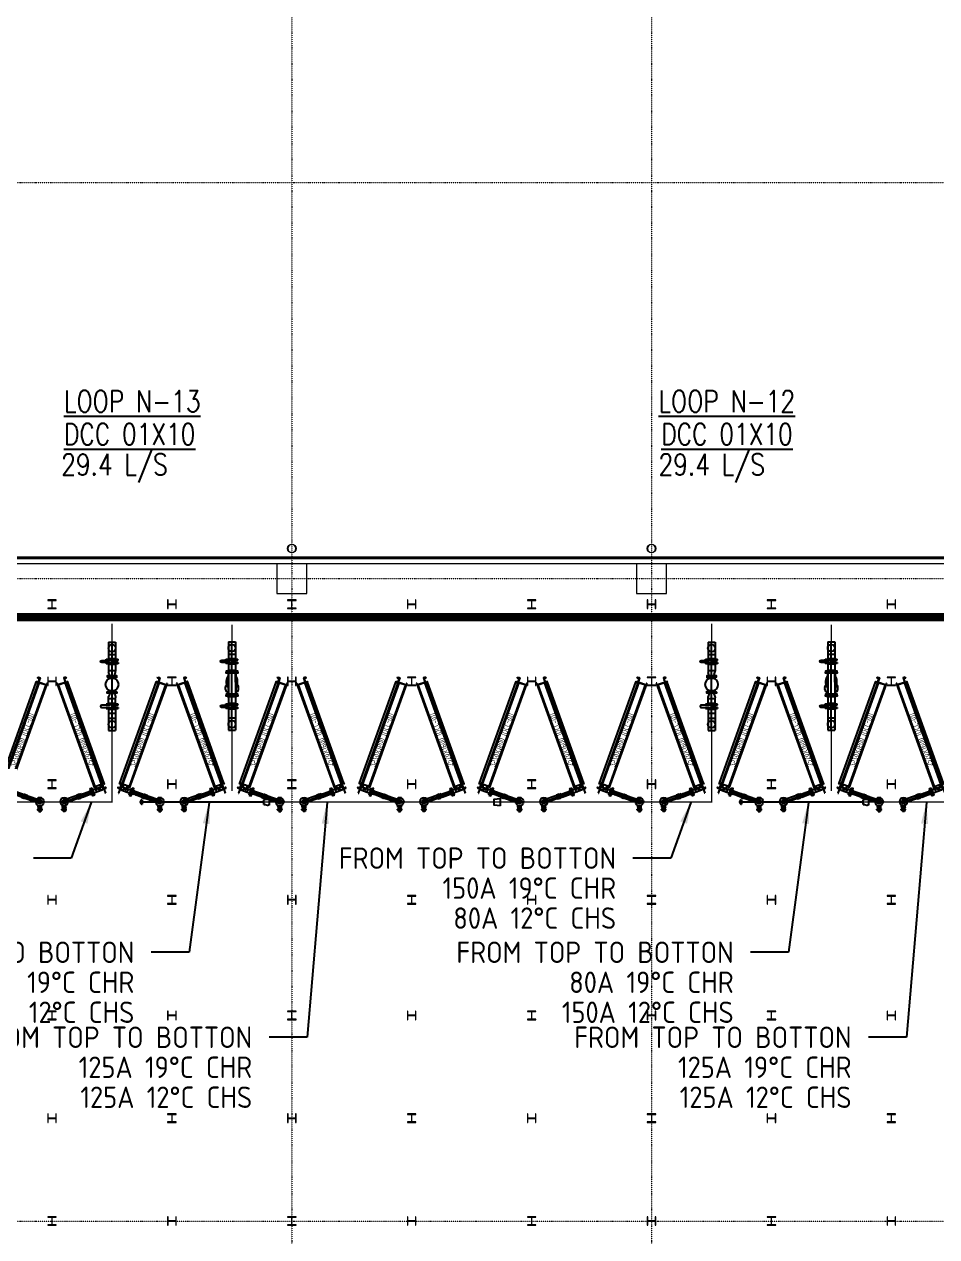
# Model space of a CAD drawing. Extents: x -32000 to 363140, y -29000 to 144266.
# Drawn here: x 45352 to 66661, y 74632 to 102941 of the extents above; entities that cross this region are included whole.
import ezdxf
from ezdxf.enums import TextEntityAlignment as Align

# ---------------------------------------------------------------- set-up
doc = ezdxf.new("R2010")
doc.units = 0
doc.header["$LTSCALE"] = 10
for name, pattern in [('H12PL25$0$JJP_三點線', [0.9, 0.3, -0.15, 0, -0.15, 0, -0.15, 0, -0.15]), ('XFM1Q20-200k$0$CENTER', [2, 1.25, -0.25, 0.25, -0.25]), ('XFM1Q20-200k$0$CENTER2', [1.125, 0.75, -0.125, 0.125, -0.125])]:
    doc.linetypes.add(name, pattern=pattern)
for name, color, linetype in [('H12PL25$0$A-OBJE-MEP', 252, 'Continuous'), ('H12PL25$0$A-WALL-EX', 252, 'Continuous'), ('H12PL25$0$S-COL', 252, 'Continuous'), ('H12PL25$0$S-GRID', 252, 'Continuous'), ('XFM1P20-200k$0$$0$M-PIPE-TEXT', 3, 'Continuous'), ('XFM1P20-200k$0$$0$M-PIPE-TEXT-ARROR', 91, 'Continuous'), ('XFM1P20-200k$0$M-PIPE-CHWR20', 110, 'Continuous'), ('XFM1P20-200k$0$M-PIPE-CHWS12', 130, 'Continuous'), ('XFM1Q20-200k$0$12P7-M-SUP-DCC-L1', 7, 'Continuous'), ('XFM1Q20-200k$0$12P7-M-SUP-DCC-L2', 3, 'Continuous'), ('XFM1Q20-200k$0$C-CDCC', 22, 'Continuous'), ('XFM1Q20-200k$0$M-CWTR-TEXT', 4, 'Continuous'), ('XFM1Q20-200k$0$M-PIPE-CHWR20', 110, 'Continuous'), ('XFM1Q20-200k$0$M-PIPE-CHWS12', 130, 'Continuous'), ('XFM1Q20-200k$0$M-PIPE-CHWS12_CL', 132, 'XFM1Q20-200k$0$CENTER2'), ('XFM1Q20-200k$0$MAU&DCC Valve Station$0$M-CWTR-VAVE', 4, 'Continuous'), ('XFM1Q20-200k$0$U-PCW-V', 2, 'Continuous')]:
    doc.layers.add(name, color=color, linetype=linetype)
doc.styles.add('XFM1P20-200k$0$$0$aa-txt', font='isocp.shx', dxfattribs={"bigfont": 'chineset.shx'})
doc.styles.add('XFM1Q20-200k$0$12P7-XCM2P10$0$AA-TXT', font='simplex.shx', dxfattribs={"bigfont": 'china.shx'})
doc.styles.add('XFM1Q20-200k$0$aa-txt', font='isocp.shx', dxfattribs={"bigfont": 'chineset.shx'})
doc.dimstyles.new('XFM1P20-200k$0$$0$adim-200', dxfattribs={"dimscale": 200, "dimtxt": 0.3, "dimasz": 2.5, "dimexe": 0.1, "dimexo": 0.5, "dimgap": 0.15, "dimtad": 0, "dimdec": 4, "dimzin": 3, "dimdsep": 46, "dimtxsty": 'XFM1P20-200k$0$$0$aa-txt', "dimcen": 2.5, "dimclrd": 256, "dimclre": 256, "dimclrt": 256, "dimadec": 0, "dimazin": 0, "dimtfac": 1, "dimtdec": 4, "dimtmove": 0, "dimatfit": 3, "dimfxl": 1, "dimtolj": 1, "dimtzin": 0, "dimarcsym": 0})

# ---------------------------------------------------------------- blocks, each defined once
blk = doc.blocks.new('H12PL25')
at = {"layer": 'H12PL25$0$A-OBJE-MEP', "lineweight": 0, "flags": 128}
for points in [[(51695, 90700, 1), (51505, 90700, 1)], [(60095, 90700, 1), (59905, 90700, 1)]]:
    blk.add_lwpolyline(points, format="xyb", close=True, dxfattribs=at)
at = {"layer": 'H12PL25$0$A-OBJE-MEP', "lineweight": 0}
for centre in [(51600, 90700), (60000, 90700)]:
    blk.add_circle(centre, 100, dxfattribs=at)
at = {"layer": 'H12PL25$0$A-WALL-EX', "lineweight": 0}
blk.add_line((18000, 90465), (68150, 90465), dxfattribs=at)
at = {"layer": 'H12PL25$0$A-WALL-EX', "lineweight": 0, "flags": 128}
for points in [[(17965, 90350), (68150, 90350)], [(18000, 90500), (68150, 90500)], [(18000, 90500), (68150, 90500)], [(18000, 90500), (68150, 90500)], [(68150, 90500), (18000, 90500)]]:
    blk.add_lwpolyline(points, dxfattribs=at)
at = {"layer": 'H12PL25$0$S-COL', "lineweight": 0, "flags": 128}
for points in [[(51250, 90350), (51250, 89650), (51950, 89650), (51950, 90350)], [(59650, 90350), (59650, 89650), (60350, 89650), (60350, 90350)]]:
    blk.add_lwpolyline(points, dxfattribs=at)
for points in [[(46100, 89299.5), (46100, 89311.5), (46017, 89311.5, -0.41421356), (46004, 89324.5), (46004, 89474.5, -0.41421356), (46017, 89487.5), (46100, 89487.5), (46100, 89499.5), (45900, 89499.5), (45900, 89487.5), (45983, 89487.5, -0.41421356), (45996, 89474.5), (45996, 89324.5, -0.41421356), (45983, 89311.5), (45900, 89311.5), (45900, 89299.5)], [(48900, 89500), (48888, 89500), (48888, 89417, -0.41421356), (48875, 89404), (48725, 89404, -0.41421356), (48712, 89417), (48712, 89500), (48700, 89500), (48700, 89300), (48712, 89300), (48712, 89383, -0.41421356), (48725, 89396), (48875, 89396, -0.41421356), (48888, 89383), (48888, 89300), (48900, 89300)], [(51700, 89299.5), (51700, 89311.5), (51617, 89311.5, -0.41421356), (51604, 89324.5), (51604, 89474.5, -0.41421356), (51617, 89487.5), (51700, 89487.5), (51700, 89499.5), (51500, 89499.5), (51500, 89487.5), (51583, 89487.5, -0.41421356), (51596, 89474.5), (51596, 89324.5, -0.41421356), (51583, 89311.5), (51500, 89311.5), (51500, 89299.5)], [(54500, 89499.5), (54488, 89499.5), (54488, 89416.5, -0.41421356), (54475, 89403.5), (54325, 89403.5, -0.41421356), (54312, 89416.5), (54312, 89499.5), (54300, 89499.5), (54300, 89299.5), (54312, 89299.5), (54312, 89382.5, -0.41421356), (54325, 89395.5), (54475, 89395.5, -0.41421356), (54488, 89382.5), (54488, 89299.5), (54500, 89299.5)], [(57300, 89299.5), (57300, 89311.5), (57217, 89311.5, -0.41421356), (57204, 89324.5), (57204, 89474.5, -0.41421356), (57217, 89487.5), (57300, 89487.5), (57300, 89499.5), (57100, 89499.5), (57100, 89487.5), (57183, 89487.5, -0.41421356), (57196, 89474.5), (57196, 89324.5, -0.41421356), (57183, 89311.5), (57100, 89311.5), (57100, 89299.5)], [(60100, 89499.5), (60088, 89499.5), (60088, 89416.5, -0.41421356), (60075, 89403.5), (59925, 89403.5, -0.41421356), (59912, 89416.5), (59912, 89499.5), (59900, 89499.5), (59900, 89299.5), (59912, 89299.5), (59912, 89382.5, -0.41421356), (59925, 89395.5), (60075, 89395.5, -0.41421356), (60088, 89382.5), (60088, 89299.5), (60100, 89299.5)], [(62900, 89299.5), (62900, 89311.5), (62817, 89311.5, -0.41421356), (62804, 89324.5), (62804, 89474.5, -0.41421356), (62817, 89487.5), (62900, 89487.5), (62900, 89499.5), (62700, 89499.5), (62700, 89487.5), (62783, 89487.5, -0.41421356), (62796, 89474.5), (62796, 89324.5, -0.41421356), (62783, 89311.5), (62700, 89311.5), (62700, 89299.5)], [(65700, 89499.5), (65688, 89499.5), (65688, 89416.5, -0.41421356), (65675, 89403.5), (65525, 89403.5, -0.41421356), (65512, 89416.5), (65512, 89499.5), (65500, 89499.5), (65500, 89299.5), (65512, 89299.5), (65512, 89382.5, -0.41421356), (65525, 89395.5), (65675, 89395.5, -0.41421356), (65688, 89382.5), (65688, 89299.5), (65700, 89299.5)], [(46100, 87700), (46088, 87700), (46088, 87617, -0.41421356), (46075, 87604), (45925, 87604, -0.41421356), (45912, 87617), (45912, 87700), (45900, 87700), (45900, 87500), (45912, 87500), (45912, 87583, -0.41421356), (45925, 87596), (46075, 87596, -0.41421356), (46088, 87583), (46088, 87500), (46100, 87500)], [(48900, 87500), (48900, 87512), (48817, 87512, -0.41421356), (48804, 87525), (48804, 87675, -0.41421356), (48817, 87688), (48900, 87688), (48900, 87700), (48700, 87700), (48700, 87688), (48783, 87688, -0.41421356), (48796, 87675), (48796, 87525, -0.41421356), (48783, 87512), (48700, 87512), (48700, 87500)], [(51700, 87700), (51688, 87700), (51688, 87617, -0.41421356), (51675, 87604), (51525, 87604, -0.41421356), (51512, 87617), (51512, 87700), (51500, 87700), (51500, 87500), (51512, 87500), (51512, 87583, -0.41421356), (51525, 87596), (51675, 87596, -0.41421356), (51688, 87583), (51688, 87500), (51700, 87500)], [(54500, 87500), (54500, 87512), (54417, 87512, -0.41421356), (54404, 87525), (54404, 87675, -0.41421356), (54417, 87688), (54500, 87688), (54500, 87700), (54300, 87700), (54300, 87688), (54383, 87688, -0.41421356), (54396, 87675), (54396, 87525, -0.41421356), (54383, 87512), (54300, 87512), (54300, 87500)], [(57300, 87700), (57288, 87700), (57288, 87617, -0.41421356), (57275, 87604), (57125, 87604, -0.41421356), (57112, 87617), (57112, 87700), (57100, 87700), (57100, 87500), (57112, 87500), (57112, 87583, -0.41421356), (57125, 87596), (57275, 87596, -0.41421356), (57288, 87583), (57288, 87500), (57300, 87500)], [(60100, 87500), (60100, 87512), (60017, 87512, -0.41421356), (60004, 87525), (60004, 87675, -0.41421356), (60017, 87688), (60100, 87688), (60100, 87700), (59900, 87700), (59900, 87688), (59983, 87688, -0.41421356), (59996, 87675), (59996, 87525, -0.41421356), (59983, 87512), (59900, 87512), (59900, 87500)], [(62900, 87700), (62888, 87700), (62888, 87617, -0.41421356), (62875, 87604), (62725, 87604, -0.41421356), (62712, 87617), (62712, 87700), (62700, 87700), (62700, 87500), (62712, 87500), (62712, 87583, -0.41421356), (62725, 87596), (62875, 87596, -0.41421356), (62888, 87583), (62888, 87500), (62900, 87500)], [(65700, 87500), (65700, 87512), (65617, 87512, -0.41421356), (65604, 87525), (65604, 87675, -0.41421356), (65617, 87688), (65700, 87688), (65700, 87700), (65500, 87700), (65500, 87688), (65583, 87688, -0.41421356), (65596, 87675), (65596, 87525, -0.41421356), (65583, 87512), (65500, 87512), (65500, 87500)], [(46100, 85100), (46100, 85112), (46017, 85112, -0.41421356), (46004, 85125), (46004, 85275, -0.41421356), (46017, 85288), (46100, 85288), (46100, 85300), (45900, 85300), (45900, 85288), (45983, 85288, -0.41421356), (45996, 85275), (45996, 85125, -0.41421356), (45983, 85112), (45900, 85112), (45900, 85100)], [(48900, 85300), (48888, 85300), (48888, 85217, -0.41421356), (48875, 85204), (48725, 85204, -0.41421356), (48712, 85217), (48712, 85300), (48700, 85300), (48700, 85100), (48712, 85100), (48712, 85183, -0.41421356), (48725, 85196), (48875, 85196, -0.41421356), (48888, 85183), (48888, 85100), (48900, 85100)], [(51700, 85100), (51700, 85112), (51617, 85112, -0.41421356), (51604, 85125), (51604, 85275, -0.41421356), (51617, 85288), (51700, 85288), (51700, 85300), (51500, 85300), (51500, 85288), (51583, 85288, -0.41421356), (51596, 85275), (51596, 85125, -0.41421356), (51583, 85112), (51500, 85112), (51500, 85100)], [(54500, 85300), (54488, 85300), (54488, 85217, -0.41421356), (54475, 85204), (54325, 85204, -0.41421356), (54312, 85217), (54312, 85300), (54300, 85300), (54300, 85100), (54312, 85100), (54312, 85183, -0.41421356), (54325, 85196), (54475, 85196, -0.41421356), (54488, 85183), (54488, 85100), (54500, 85100)], [(57300, 85100), (57300, 85112), (57217, 85112, -0.41421356), (57204, 85125), (57204, 85275, -0.41421356), (57217, 85288), (57300, 85288), (57300, 85300), (57100, 85300), (57100, 85288), (57183, 85288, -0.41421356), (57196, 85275), (57196, 85125, -0.41421356), (57183, 85112), (57100, 85112), (57100, 85100)], [(60100, 85300), (60088, 85300), (60088, 85217, -0.41421356), (60075, 85204), (59925, 85204, -0.41421356), (59912, 85217), (59912, 85300), (59900, 85300), (59900, 85100), (59912, 85100), (59912, 85183, -0.41421356), (59925, 85196), (60075, 85196, -0.41421356), (60088, 85183), (60088, 85100), (60100, 85100)], [(62900, 85100), (62900, 85112), (62817, 85112, -0.41421356), (62804, 85125), (62804, 85275, -0.41421356), (62817, 85288), (62900, 85288), (62900, 85300), (62700, 85300), (62700, 85288), (62783, 85288, -0.41421356), (62796, 85275), (62796, 85125, -0.41421356), (62783, 85112), (62700, 85112), (62700, 85100)], [(65700, 85300), (65688, 85300), (65688, 85217, -0.41421356), (65675, 85204), (65525, 85204, -0.41421356), (65512, 85217), (65512, 85300), (65500, 85300), (65500, 85100), (65512, 85100), (65512, 85183, -0.41421356), (65525, 85196), (65675, 85196, -0.41421356), (65688, 85183), (65688, 85100), (65700, 85100)], [(46100, 82600), (46088, 82600), (46088, 82517, -0.41421356), (46075, 82504), (45925, 82504, -0.41421356), (45912, 82517), (45912, 82600), (45900, 82600), (45900, 82400), (45912, 82400), (45912, 82483, -0.41421356), (45925, 82496), (46075, 82496, -0.41421356), (46088, 82483), (46088, 82400), (46100, 82400)], [(48900, 82400), (48900, 82412), (48817, 82412, -0.41421356), (48804, 82425), (48804, 82575, -0.41421356), (48817, 82588), (48900, 82588), (48900, 82600), (48700, 82600), (48700, 82588), (48783, 82588, -0.41421356), (48796, 82575), (48796, 82425, -0.41421356), (48783, 82412), (48700, 82412), (48700, 82400)], [(51700, 82600), (51688, 82600), (51688, 82517, -0.41421356), (51675, 82504), (51525, 82504, -0.41421356), (51512, 82517), (51512, 82600), (51500, 82600), (51500, 82400), (51512, 82400), (51512, 82483, -0.41421356), (51525, 82496), (51675, 82496, -0.41421356), (51688, 82483), (51688, 82400), (51700, 82400)], [(54500, 82400), (54500, 82412), (54417, 82412, -0.41421356), (54404, 82425), (54404, 82575, -0.41421356), (54417, 82588), (54500, 82588), (54500, 82600), (54300, 82600), (54300, 82588), (54383, 82588, -0.41421356), (54396, 82575), (54396, 82425, -0.41421356), (54383, 82412), (54300, 82412), (54300, 82400)], [(57300, 82600), (57288, 82600), (57288, 82517, -0.41421356), (57275, 82504), (57125, 82504, -0.41421356), (57112, 82517), (57112, 82600), (57100, 82600), (57100, 82400), (57112, 82400), (57112, 82483, -0.41421356), (57125, 82496), (57275, 82496, -0.41421356), (57288, 82483), (57288, 82400), (57300, 82400)], [(60100, 82400), (60100, 82412), (60017, 82412, -0.41421356), (60004, 82425), (60004, 82575, -0.41421356), (60017, 82588), (60100, 82588), (60100, 82600), (59900, 82600), (59900, 82588), (59983, 82588, -0.41421356), (59996, 82575), (59996, 82425, -0.41421356), (59983, 82412), (59900, 82412), (59900, 82400)], [(62900, 82600), (62888, 82600), (62888, 82517, -0.41421356), (62875, 82504), (62725, 82504, -0.41421356), (62712, 82517), (62712, 82600), (62700, 82600), (62700, 82400), (62712, 82400), (62712, 82483, -0.41421356), (62725, 82496), (62875, 82496, -0.41421356), (62888, 82483), (62888, 82400), (62900, 82400)], [(65700, 82400), (65700, 82412), (65617, 82412, -0.41421356), (65604, 82425), (65604, 82575, -0.41421356), (65617, 82588), (65700, 82588), (65700, 82600), (65500, 82600), (65500, 82588), (65583, 82588, -0.41421356), (65596, 82575), (65596, 82425, -0.41421356), (65583, 82412), (65500, 82412), (65500, 82400)], [(46100, 79700), (46100, 79712), (46017, 79712, -0.41421356), (46004, 79725), (46004, 79875, -0.41421356), (46017, 79888), (46100, 79888), (46100, 79900), (45900, 79900), (45900, 79888), (45983, 79888, -0.41421356), (45996, 79875), (45996, 79725, -0.41421356), (45983, 79712), (45900, 79712), (45900, 79700)], [(48900, 79900), (48888, 79900), (48888, 79817, -0.41421356), (48875, 79804), (48725, 79804, -0.41421356), (48712, 79817), (48712, 79900), (48700, 79900), (48700, 79700), (48712, 79700), (48712, 79783, -0.41421356), (48725, 79796), (48875, 79796, -0.41421356), (48888, 79783), (48888, 79700), (48900, 79700)], [(51700, 79700), (51700, 79712), (51617, 79712, -0.41421356), (51604, 79725), (51604, 79875, -0.41421356), (51617, 79888), (51700, 79888), (51700, 79900), (51500, 79900), (51500, 79888), (51583, 79888, -0.41421356), (51596, 79875), (51596, 79725, -0.41421356), (51583, 79712), (51500, 79712), (51500, 79700)], [(54500, 79900), (54488, 79900), (54488, 79817, -0.41421356), (54475, 79804), (54325, 79804, -0.41421356), (54312, 79817), (54312, 79900), (54300, 79900), (54300, 79700), (54312, 79700), (54312, 79783, -0.41421356), (54325, 79796), (54475, 79796, -0.41421356), (54488, 79783), (54488, 79700), (54500, 79700)], [(57300, 79700), (57300, 79712), (57217, 79712, -0.41421356), (57204, 79725), (57204, 79875, -0.41421356), (57217, 79888), (57300, 79888), (57300, 79900), (57100, 79900), (57100, 79888), (57183, 79888, -0.41421356), (57196, 79875), (57196, 79725, -0.41421356), (57183, 79712), (57100, 79712), (57100, 79700)], [(60100, 79900), (60088, 79900), (60088, 79817, -0.41421356), (60075, 79804), (59925, 79804, -0.41421356), (59912, 79817), (59912, 79900), (59900, 79900), (59900, 79700), (59912, 79700), (59912, 79783, -0.41421356), (59925, 79796), (60075, 79796, -0.41421356), (60088, 79783), (60088, 79700), (60100, 79700)], [(62900, 79700), (62900, 79712), (62817, 79712, -0.41421356), (62804, 79725), (62804, 79875, -0.41421356), (62817, 79888), (62900, 79888), (62900, 79900), (62700, 79900), (62700, 79888), (62783, 79888, -0.41421356), (62796, 79875), (62796, 79725, -0.41421356), (62783, 79712), (62700, 79712), (62700, 79700)], [(65700, 79900), (65688, 79900), (65688, 79817, -0.41421356), (65675, 79804), (65525, 79804, -0.41421356), (65512, 79817), (65512, 79900), (65500, 79900), (65500, 79700), (65512, 79700), (65512, 79783, -0.41421356), (65525, 79796), (65675, 79796, -0.41421356), (65688, 79783), (65688, 79700), (65700, 79700)], [(46100, 77500), (46088, 77500), (46088, 77417, -0.41421356), (46075, 77404), (45925, 77404, -0.41421356), (45912, 77417), (45912, 77500), (45900, 77500), (45900, 77300), (45912, 77300), (45912, 77383, -0.41421356), (45925, 77396), (46075, 77396, -0.41421356), (46088, 77383), (46088, 77300), (46100, 77300)], [(48900, 77300), (48900, 77312), (48817, 77312, -0.41421356), (48804, 77325), (48804, 77475, -0.41421356), (48817, 77488), (48900, 77488), (48900, 77500), (48700, 77500), (48700, 77488), (48783, 77488, -0.41421356), (48796, 77475), (48796, 77325, -0.41421356), (48783, 77312), (48700, 77312), (48700, 77300)], [(51700, 77500), (51688, 77500), (51688, 77417, -0.41421356), (51675, 77404), (51525, 77404, -0.41421356), (51512, 77417), (51512, 77500), (51500, 77500), (51500, 77300), (51512, 77300), (51512, 77383, -0.41421356), (51525, 77396), (51675, 77396, -0.41421356), (51688, 77383), (51688, 77300), (51700, 77300)], [(54500, 77300), (54500, 77312), (54417, 77312, -0.41421356), (54404, 77325), (54404, 77475, -0.41421356), (54417, 77488), (54500, 77488), (54500, 77500), (54300, 77500), (54300, 77488), (54383, 77488, -0.41421356), (54396, 77475), (54396, 77325, -0.41421356), (54383, 77312), (54300, 77312), (54300, 77300)], [(57300, 77500), (57288, 77500), (57288, 77417, -0.41421356), (57275, 77404), (57125, 77404, -0.41421356), (57112, 77417), (57112, 77500), (57100, 77500), (57100, 77300), (57112, 77300), (57112, 77383, -0.41421356), (57125, 77396), (57275, 77396, -0.41421356), (57288, 77383), (57288, 77300), (57300, 77300)], [(60100, 77300), (60100, 77312), (60017, 77312, -0.41421356), (60004, 77325), (60004, 77475, -0.41421356), (60017, 77488), (60100, 77488), (60100, 77500), (59900, 77500), (59900, 77488), (59983, 77488, -0.41421356), (59996, 77475), (59996, 77325, -0.41421356), (59983, 77312), (59900, 77312), (59900, 77300)], [(62900, 77500), (62888, 77500), (62888, 77417, -0.41421356), (62875, 77404), (62725, 77404, -0.41421356), (62712, 77417), (62712, 77500), (62700, 77500), (62700, 77300), (62712, 77300), (62712, 77383, -0.41421356), (62725, 77396), (62875, 77396, -0.41421356), (62888, 77383), (62888, 77300), (62900, 77300)], [(65700, 77300), (65700, 77312), (65617, 77312, -0.41421356), (65604, 77325), (65604, 77475, -0.41421356), (65617, 77488), (65700, 77488), (65700, 77500), (65500, 77500), (65500, 77488), (65583, 77488, -0.41421356), (65596, 77475), (65596, 77325, -0.41421356), (65583, 77312), (65500, 77312), (65500, 77300)], [(46100, 74900), (46100, 74912), (46017, 74912, -0.41421356), (46004, 74925), (46004, 75075, -0.41421356), (46017, 75088), (46100, 75088), (46100, 75100), (45900, 75100), (45900, 75088), (45983, 75088, -0.41421356), (45996, 75075), (45996, 74925, -0.41421356), (45983, 74912), (45900, 74912), (45900, 74900)], [(48900, 75100), (48888, 75100), (48888, 75017, -0.41421356), (48875, 75004), (48725, 75004, -0.41421356), (48712, 75017), (48712, 75100), (48700, 75100), (48700, 74900), (48712, 74900), (48712, 74983, -0.41421356), (48725, 74996), (48875, 74996, -0.41421356), (48888, 74983), (48888, 74900), (48900, 74900)], [(51700, 74900), (51700, 74912), (51617, 74912, -0.41421356), (51604, 74925), (51604, 75075, -0.41421356), (51617, 75088), (51700, 75088), (51700, 75100), (51500, 75100), (51500, 75088), (51583, 75088, -0.41421356), (51596, 75075), (51596, 74925, -0.41421356), (51583, 74912), (51500, 74912), (51500, 74900)], [(54500, 75100), (54488, 75100), (54488, 75017, -0.41421356), (54475, 75004), (54325, 75004, -0.41421356), (54312, 75017), (54312, 75100), (54300, 75100), (54300, 74900), (54312, 74900), (54312, 74983, -0.41421356), (54325, 74996), (54475, 74996, -0.41421356), (54488, 74983), (54488, 74900), (54500, 74900)], [(57300, 74900), (57300, 74912), (57217, 74912, -0.41421356), (57204, 74925), (57204, 75075, -0.41421356), (57217, 75088), (57300, 75088), (57300, 75100), (57100, 75100), (57100, 75088), (57183, 75088, -0.41421356), (57196, 75075), (57196, 74925, -0.41421356), (57183, 74912), (57100, 74912), (57100, 74900)], [(60100, 75100), (60088, 75100), (60088, 75017, -0.41421356), (60075, 75004), (59925, 75004, -0.41421356), (59912, 75017), (59912, 75100), (59900, 75100), (59900, 74900), (59912, 74900), (59912, 74983, -0.41421356), (59925, 74996), (60075, 74996, -0.41421356), (60088, 74983), (60088, 74900), (60100, 74900)], [(62900, 74900), (62900, 74912), (62817, 74912, -0.41421356), (62804, 74925), (62804, 75075, -0.41421356), (62817, 75088), (62900, 75088), (62900, 75100), (62700, 75100), (62700, 75088), (62783, 75088, -0.41421356), (62796, 75075), (62796, 74925, -0.41421356), (62783, 74912), (62700, 74912), (62700, 74900)], [(65700, 75100), (65688, 75100), (65688, 75017, -0.41421356), (65675, 75004), (65525, 75004, -0.41421356), (65512, 75017), (65512, 75100), (65500, 75100), (65500, 74900), (65512, 74900), (65512, 74983, -0.41421356), (65525, 74996), (65675, 74996, -0.41421356), (65688, 74983), (65688, 74900), (65700, 74900)]]:
    blk.add_lwpolyline(points, format="xyb", close=True, dxfattribs=at)
at = {"layer": 'H12PL25$0$S-GRID', "linetype": 'H12PL25$0$JJP_三點線', "lineweight": 0}
for p, q in [((51600, 128250), (51600, -28000)), ((60000, 128250), (60000, -28000)), ((-29000, 99250), (289600, 99250)), ((-29000, 90000), (289600, 90000)), ((-29000, 75000), (289600, 75000))]:
    blk.add_line(p, q, dxfattribs=at)
blk = doc.blocks.new('XFM1Q20-200k$0$A$C85d7fed8')
at = {"layer": 'XFM1Q20-200k$0$12P7-M-SUP-DCC-L1'}
for points in [[(214374, 5418), (214420, 5438), (214369, 5552), (214323, 5532), (214331, 5513), (214334, 5515), (214327, 5530), (214367, 5548), (214416, 5440), (214376, 5422), (214369, 5437), (214366, 5436)], [(215456, 3023), (215502, 3043), (215450, 3158), (215405, 3137), (215413, 3119), (215416, 3120), (215409, 3135), (215449, 3153), (215497, 3045), (215458, 3027), (215451, 3043), (215448, 3041)]]:
    blk.add_lwpolyline(points, close=True, dxfattribs=at)
blk.add_lwpolyline([(215446, 3041), (215448, 3041)], dxfattribs=at)
at = {"layer": 'XFM1Q20-200k$0$12P7-M-SUP-DCC-L2'}
blk.add_lwpolyline([(215404, 3137), (215450, 3157), (214420, 5438), (214374, 5418)], close=True, dxfattribs=at)
blk = doc.blocks.new('XFM1Q20-200k$0$A$C911c7844')
at = {"layer": 'XFM1Q20-200k$0$C-CDCC'}
for p, q in [((207240, 5563), (207249, 5567)), ((208474, 3049), (207240, 5563)), ((207325, 5504), (207506, 5592)), ((207520, 5444), (207340, 5356)), ((207352, 5436), (207381, 5376)), ((207357, 5438), (207538, 5527)), ((207362, 5441), (207392, 5381)), ((207440, 5479), (207469, 5419)), ((207451, 5484), (207480, 5424)), ((207483, 5638), (207500, 5646)), ((207483, 5638), (207560, 5481)), ((207503, 5480), (207494, 5476)), ((207500, 5646), (207576, 5489)), ((208613, 3173), (207502, 5435)), ((208653, 3137), (207503, 5480)), ((207560, 5481), (207576, 5489)), ((208470, 3103), (207358, 5365)), ((208631, 3182), (208452, 3094)), ((208631, 3182), (208452, 3094)), ((208484, 3110), (208599, 3166)), ((208644, 3133), (208653, 3137)), ((208483, 3054), (208474, 3049))]:
    blk.add_line(p, q, dxfattribs=at)
for centre in [(207341, 5471), (207429, 5514)]:
    blk.add_circle(centre, 36.5, dxfattribs=at)
at = {"layer": 'XFM1Q20-200k$0$C-CDCC', "style": 'XFM1Q20-200k$0$aa-txt', "width": 0.8}
blk.add_text('2520X1600 (DCC-01)', height=125, rotation=296, dxfattribs=at).set_placement((207930, 4392), align=Align.MIDDLE)
blk = doc.blocks.new('XFM1Q20-200k$0$BV-150V-T1')
at = {"color": 0, "linetype": 'ByBlock'}
for p, q in [((-5.2, 9.6), (-6.7, 9.6)), ((-6.7, -9.6), (-6.7, 9.6)), ((-2.7, 14), (-5.2, 14)), ((-5.2, -14), (-5.2, 14)), ((2.7, 14), (5.2, 14)), ((5.2, 14), (5.2, -14)), ((5.2, 9.6), (6.7, 9.6)), ((6.7, 9.6), (6.7, -9.6)), ((-5.2, -9.6), (-6.7, -9.6)), ((-2.7, -14), (-5.2, -14)), ((2.7, -8.4), (-2.7, -8.4)), ((2.7, -14), (5.2, -14)), ((5.2, -9.6), (6.7, -9.6))]:
    blk.add_line(p, q, dxfattribs=at)
blk.add_lwpolyline([(-2.7, 7.5), (-2.7, 24, -1), (2.7, 24), (2.7, 7.7, 0.028765), (2.9, 4.2), (3.3, 0.3, -1.044614), (-3.3, 0), (-2.9, 4.1, 0.028765)], format="xyb", close=True, dxfattribs=at)
for points in [[(-2.7, 14), (-2.7, 6.1)], [(2.7, 14), (2.7, 6.3)], [(-2.7, -2), (-2.7, -14)], [(2.7, -2), (2.7, -14)]]:
    blk.add_lwpolyline(points, dxfattribs=at)
blk = doc.blocks.new('XFM1Q20-200k$0$YS-06-B')
at = {"layer": 'XFM1Q20-200k$0$U-PCW-V', "color": 0}
for p, q in [((55, 8.9), (6.9, 8.9)), ((55, -8.9), (6.9, -8.9))]:
    blk.add_line(p, q, dxfattribs=at)
for points in [[(1.4, -9.6), (0, -9.6), (0, 9.6), (1.4, 9.6)], [(4, -13.8), (1.4, -13.8), (1.4, 13.8), (4, 13.8), (4, -13.8)], [(4, -13.8), (6.5, -13.8), (6.5, 13.8), (4, 13.8), (4, -13.8)], [(57.5, -13.8), (55, -13.8), (55, 13.8), (57.5, 13.8), (57.5, -13.8)], [(57.5, -13.8), (60, -13.8), (60, 13.8), (57.5, 13.8), (57.5, -13.8)], [(60, -9.6), (61.5, -9.6), (61.5, 9.6), (60, 9.6)]]:
    blk.add_lwpolyline(points, dxfattribs=at)
for points in [[(18.6, 15.5, 0.133256), (14.6, 14.4, 0.106756), (10.9, 10.9, 0.036777), (9.6, 8.9, 0.036777)], [(28.8, 12.5, 0.064337), (26.3, 14.4, 0.133256), (22.3, 15.5)], [(9.6, -8.9, 0.036777), (10.9, -10.9, 0.106756), (14.6, -14.4, 0.133256), (18.6, -15.5)], [(22.3, -15.5, 0.133256), (26.3, -14.4, 0.064337), (28.8, -12.5, 0.064337)]]:
    blk.add_lwpolyline(points, format="xyb", dxfattribs=at)
for centre, radius, start, end in [((20.5, 4.3), 11.3, 80.5245, 99.4755), ((29, 0), 12.1, 121.7693, 132.5173), ((35.2, -14.3), 27.6, 57.3698, 116.9234), ((20.5, -4.3), 11.3, 260.5245, 279.4755), ((29, 0), 12.1, 227.4827, 238.2307), ((35.2, 14.3), 27.6, 243.0766, 302.6302)]:
    blk.add_arc(centre, radius, start, end, dxfattribs=at)
blk = doc.blocks.new('XFM1Q20-200k$0$A$Cc8c59ff0')
at = {"layer": 'XFM1Q20-200k$0$M-PIPE-CHWS12'}
for p, q in [((183, 2063, 0), (183, 0, 0)), ((183, 2063), (351, 2063)), ((351, 2063, 0), (351, 0, 0)), ((183, 1777), (351, 1777)), ((351, 1120, 0), (351, 1406, 0)), ((183, 286), (351, 286)), ((183, 0), (351, 0))]:
    blk.add_line(p, q, dxfattribs=at)
for centre in [(267, 1920), (267, 143)]:
    blk.add_circle(centre, 84.1, dxfattribs=at)
at = {"layer": 'XFM1Q20-200k$0$M-PIPE-CHWS12_CL', "linetype": 'XFM1Q20-200k$0$CENTER'}
blk.add_line((267, 0, 0), (267, 2063, 0), dxfattribs=at)
at = {"layer": 'XFM1Q20-200k$0$MAU&DCC Valve Station$0$M-CWTR-VAVE', "xscale": 10.00000000000001, "yscale": 10.00000000000001, "zscale": 10.00000000000001, "rotation": 90}
for name, p in [('XFM1Q20-200k$0$BV-150V-T1', (267, 1610)), ('XFM1Q20-200k$0$YS-06-B', (267, 779)), ('XFM1Q20-200k$0$BV-150V-T1', (267, 562))]:
    blk.add_blockref(name, p, dxfattribs=at)
blk = doc.blocks.new('XFM1Q20-200k$0$R6-4')
for p, q in [((-5.7, 0), (5.7, 0)), ((-5.7, 0), (-5.7, -1)), ((-8.4, -14), (-8.4, -12.4)), ((8.4, -14), (-8.4, -14)), ((-6.2, -4.1), (-7.9, -9.3)), ((5.7, 0), (5.7, -1)), ((6.2, -4.1), (7.9, -9.3)), ((8.4, -14), (8.4, -12.4))]:
    blk.add_line(p, q)
for centre, start, end in [((1.6, -12.4), 161.7321, 180), ((-15.7, -1), 341.7321, 0), ((15.7, -1), 180, 198.2679), ((-1.6, -12.4), 0, 18.2679)]:
    blk.add_arc(centre, 10, start, end)
blk = doc.blocks.new('XFM1Q20-200k$0$A$C49d57fc1')
at = {"layer": 'XFM1Q20-200k$0$M-PIPE-CHWR20'}
for p, q in [((183, 2063, 0), (183, 1402, 0)), ((183, 2063), (351, 2063)), ((267, 0, 0), (267, 2063, 0)), ((351, 2063, 0), (351, 1402, 0)), ((183, 1777), (351, 1777)), ((159, 1247, 0), (264, 1247, 0)), ((159, 1247, 0), (159, 1232, 0)), ((159, 1232, 0), (264, 1232, 0)), ((160, 1231, 0), (159, 1232, 0)), ((264, 1231, 0), (160, 1231, 0)), ((189, 1249, 0), (264, 1249, 0)), ((189, 1247, 0), (189, 1249, 0)), ((194, 1221, 0), (194, 1229, 0)), ((200, 1219, 0), (264, 1219, 0)), ((340, 1249, 0), (264, 1249, 0)), ((369, 1247, 0), (264, 1247, 0)), ((369, 1232, 0), (264, 1232, 0)), ((264, 1231, 0), (368, 1231, 0)), ((334, 1219, 0), (264, 1219, 0)), ((334, 1219, 0), (334, 1229, 0)), ((340, 1247, 0), (340, 1249, 0)), ((368, 1231, 0), (369, 1232, 0)), ((369, 1247, 0), (369, 1232, 0)), ((160, 915, 0), (159, 914, 0)), ((159, 914, 0), (264, 914, 0)), ((159, 899, 0), (159, 914, 0)), ((159, 899, 0), (264, 899, 0)), ((264, 915, 0), (160, 915, 0)), ((189, 899, 0), (189, 897, 0)), ((189, 897, 0), (264, 897, 0)), ((194, 930, 0), (194, 917, 0)), ((334, 925, 0), (194, 925, 0)), ((264, 915, 0), (368, 915, 0)), ((369, 914, 0), (264, 914, 0)), ((369, 899, 0), (264, 899, 0)), ((340, 897, 0), (264, 897, 0)), ((334, 925, 0), (334, 917, 0)), ((340, 899, 0), (340, 897, 0)), ((368, 915, 0), (369, 914, 0)), ((369, 899, 0), (369, 914, 0)), ((183, 626), (183, 740, 0)), ((351, 626), (351, 740, 0)), ((183, 495), (183, 0)), ((351, 395), (183, 395)), ((183, 286), (351, 286)), ((351, 495), (351, 0)), ((183, 0), (351, 0))]:
    blk.add_line(p, q, dxfattribs=at)
at = {"layer": 'XFM1Q20-200k$0$M-PIPE-CHWR20', "elevation": 0}
for points in [[(153, 1249), (381, 1249), (381, 1273), (153, 1273)], [(153, 897), (381, 897), (381, 873), (153, 873)]]:
    blk.add_lwpolyline(points, close=True, dxfattribs=at)
at = {"layer": 'XFM1Q20-200k$0$M-PIPE-CHWR20'}
for centre, radius in [((267, 1920), 84.1), ((267, 1073), 149), ((267, 143), 84.1)]:
    blk.add_circle(centre, radius, dxfattribs=at)
for centre, radius, start, end in [((192, 1229, 0), 2, 0, 90), ((193, 1206, 0), 15, 45, 85.3609), ((192, 1207, 0), 15, 345, 45), ((342, 1207, 0), 15, 135, 195), ((341, 1206, 0), 15, 94.6391, 135), ((336, 1229, 0), 2, 90, 180), ((192, 917, 0), 2, 270, 0), ((183, 940, 0), 15, 317.6297, 21.3232), ((336, 917, 0), 2, 180, 270), ((351, 940, 0), 15, 158.6768, 222.3703)]:
    blk.add_arc(centre, radius, start, end, dxfattribs=at)
for name, p, xscale, yscale, zscale, rotation in [('XFM1Q20-200k$0$BV-150V-T1', (267, 1610), 10.00000000000001, 10.00000000000001, 10.00000000000001, 90), ('XFM1Q20-200k$0$R6-4', (267, 1263, 0), 10, 10, 10, 180), ('XFM1Q20-200k$0$BV-150V-T1', (267, 562), -10.00000000000001, 10.00000000000001, 10.00000000000001, 90)]:
    blk.add_blockref(name, p, dxfattribs=dict(at, xscale=xscale, yscale=yscale, zscale=zscale, rotation=rotation))
at = {"layer": 'XFM1Q20-200k$0$M-PIPE-CHWR20', "xscale": -10.00000000000001, "yscale": 10.00000000000001, "zscale": 10.00000000000001}
blk.add_blockref('XFM1Q20-200k$0$R6-4', (267, 883, 0), dxfattribs=at)
blk = doc.blocks.new('XFM1Q20-200k')
for name, p in [('XFM1Q20-200k$0$A$C49d57fc1', (47135, 86453, 0)), ('XFM1Q20-200k$0$A$Cc8c59ff0', (49935, 86458, 0)), ('XFM1Q20-200k$0$A$C49d57fc1', (61136, 86453, 0)), ('XFM1Q20-200k$0$A$Cc8c59ff0', (63931, 86458, 0))]:
    blk.add_blockref(name, p)
at = {"color": 7, "true_color": 0xffffff, "xscale": -1}
for name, p, rotation in [('XFM1Q20-200k$0$A$C911c7844', (-161829, 67581), 186.3548293535013), ('XFM1Q20-200k$0$A$C85d7fed8', (-169352, 73756), 184.5134005922857), ('XFM1Q20-200k$0$A$C911c7844', (-159029, 67581), 186.3548293535013), ('XFM1Q20-200k$0$A$C85d7fed8', (-166552, 73756), 184.5134005922857), ('XFM1Q20-200k$0$A$C911c7844', (-156229, 67581), 186.3548293535013), ('XFM1Q20-200k$0$A$C85d7fed8', (-163752, 73756), 184.5134005922857), ('XFM1Q20-200k$0$A$C911c7844', (-153429, 67581), 186.3548293535013), ('XFM1Q20-200k$0$A$C85d7fed8', (-160952, 73756), 184.5134005922857), ('XFM1Q20-200k$0$A$C911c7844', (-150629, 67581), 186.3548293535013), ('XFM1Q20-200k$0$A$C85d7fed8', (-158152, 73756), 184.5134005922857), ('XFM1Q20-200k$0$A$C911c7844', (-147829, 67581), 186.3548293535013), ('XFM1Q20-200k$0$A$C85d7fed8', (-155352, 73756), 184.5134005922857), ('XFM1Q20-200k$0$A$C911c7844', (-145029, 67581), 186.3548293535013), ('XFM1Q20-200k$0$A$C85d7fed8', (-152552, 73756), 184.5134005922857), ('XFM1Q20-200k$0$A$C911c7844', (-142229, 67581), 186.3548293535013), ('XFM1Q20-200k$0$A$C85d7fed8', (-149752, 73756), 184.5134005922857)]:
    blk.add_blockref(name, p, dxfattribs=dict(at, rotation=rotation))
at = {"color": 7, "true_color": 0xffffff}
for name, p, rotation in [('XFM1Q20-200k$0$A$C911c7844', (253829, 67581), 173.6451706464987), ('XFM1Q20-200k$0$A$C85d7fed8', (261352, 73756), 175.4865994077143), ('XFM1Q20-200k$0$A$C911c7844', (256629, 67581), 173.6451706464987), ('XFM1Q20-200k$0$A$C85d7fed8', (264152, 73756), 175.4865994077143), ('XFM1Q20-200k$0$A$C911c7844', (259429, 67581), 173.6451706464987), ('XFM1Q20-200k$0$A$C85d7fed8', (266952, 73756), 175.4865994077143), ('XFM1Q20-200k$0$A$C911c7844', (262229, 67581), 173.6451706464987), ('XFM1Q20-200k$0$A$C85d7fed8', (269752, 73756), 175.4865994077143), ('XFM1Q20-200k$0$A$C911c7844', (265029, 67581), 173.6451706464987), ('XFM1Q20-200k$0$A$C85d7fed8', (272552, 73756), 175.4865994077143), ('XFM1Q20-200k$0$A$C911c7844', (267829, 67581), 173.6451706464987), ('XFM1Q20-200k$0$A$C85d7fed8', (275352, 73756), 175.4865994077143), ('XFM1Q20-200k$0$A$C911c7844', (270629, 67581), 173.6451706464987), ('XFM1Q20-200k$0$A$C85d7fed8', (278152, 73756), 175.4865994077143), ('XFM1Q20-200k$0$A$C911c7844', (273429, 67581), 173.6451706464987), ('XFM1Q20-200k$0$A$C85d7fed8', (280952, 73756), 175.4865994077143)]:
    blk.add_blockref(name, p, dxfattribs=dict(at, rotation=rotation))
at = {"layer": 'DEFPOINTS', "color": 6, "style": 'XFM1Q20-200k$0$12P7-XCM2P10$0$AA-TXT', "width": 0.8}
for p in [(46216, 92660, 0), (60164, 92660, 0)]:
    blk.add_text('29.4 L/S', height=500, dxfattribs=at).set_placement(p, align=Align.MIDDLE_LEFT)
at = {"layer": 'XFM1Q20-200k$0$M-CWTR-TEXT', "style": 'XFM1Q20-200k$0$12P7-XCM2P10$0$AA-TXT', "width": 0.8}
for s, p in [('%%ULOOP N-13', (46280, 94138, 0)), ('%%ULOOP N-12', (60164, 94138, 0)), ('%%UDCC 01X10', (46280, 93372, 0)), ('%%UDCC 01X10', (60228, 93372, 0))]:
    blk.add_text(s, height=500, dxfattribs=at).set_placement(p, align=Align.MIDDLE_LEFT)
blk = doc.blocks.new('XFM1P20-200k$0$005')
h = blk.add_hatch()
h.set_pattern_fill('AR-HBONE', color=256, scale=0.430893, angle=360, style=0)
h.set_pattern_definition([(135, (-2258.2576, -4619.8331), (-8e-16, 2.4374981), [5.1707143, -1.7235714]), (45, (-2259.4764, -4618.6144), (-8e-16, 2.4374981), [5.1707143, -1.7235714])])
h.paths.add_polyline_path([(21.88125, -3.01625), (21.88125, 3.01625), (5.88125, 3.01625), (5.88125, -3.01625)])
edge = h.paths.add_edge_path(flags=17)
edge.add_line((21.88125, 3.01625), (21.88125, -3.01625))
for p, q in [((5.88125, 3.31625), (3, 3.31625)), ((5.88125, 3.31625), (5.88125, -3.31625)), ((21.88125, 3.01625), (5.88125, 3.01625)), ((5.88125, 3.01625), (5.88125, -3.01625)), ((21.88125, 3.31625), (24.7625, 3.31625)), ((21.88125, 3.31625), (21.88125, -3.31625)), ((21.88125, 3.01625), (21.88125, -3.01625)), ((21.88125, -3.01625), (21.88125, 3.01625)), ((28.2625, 3.31625), (24.7625, 3.31625)), ((28.2625, 3.31625), (28.2625, -3.31625)), ((5.88125, -3.31625), (3, -3.31625)), ((21.88125, -3.01625), (5.88125, -3.01625)), ((21.88125, -3.31625), (28.2625, -3.31625)), ((28.2625, -3.31625), (25.38125, -3.31625))]:
    blk.add_line(p, q)
for points in [[(0, -7.6), (0, 7.6), (2.38125, 7.6), (2.38125, -7.6), (0, -7.6)], [(2.38125, 3.8975), (3, 3.8975), (3, -3.8975), (2.38125, -3.8975)]]:
    blk.add_lwpolyline(points)
blk = doc.blocks.new('XFM1P20-200k$0$A$C63cefe58')
at = {"layer": 'XFM1P20-200k$0$M-PIPE-CHWR20'}
for p, q in [((236960, 2866), (236933, 2798)), ((237600, 2568, 0), (236977, 2820, 0)), ((237278, 2659), (237585, 2535, 0)), ((237305, 2726), (237614, 2601, 0)), ((237659, 2565, 0), (237542, 2571, 0)), ((237563, 2655, 0), (237563, 2655, 0)), ((237636, 2661, 0), (237574, 2664, 0)), ((237603, 2626, 0), (237597, 2509, 0)), ((237645, 2650, 0), (237645, 2650, 0)), ((237540, 2379, 0), (237541, 2396, 0)), ((237540, 2379, 0), (237641, 2374, 0)), ((237642, 2391, 0), (237541, 2396, 0)), ((237545, 2374, 0), (237545, 2378, 0)), ((237547, 2401, 0), (237546, 2397, 0)), ((237555, 2372, 0), (237547, 2373, 0)), ((237556, 2402, 0), (237548, 2402, 0)), ((237548, 2374, 0), (237548, 2378, 0)), ((237549, 2401, 0), (237549, 2397, 0)), ((237553, 2441, 0), (237555, 2485, 0)), ((237554, 2374, 0), (237554, 2378, 0)), ((237555, 2401, 0), (237555, 2397, 0)), ((237556, 2373, 0), (237557, 2377, 0)), ((237558, 2401, 0), (237558, 2397, 0)), ((237561, 2355, 0), (237561, 2360, 0)), ((237566, 2360, 0), (237561, 2360, 0)), ((237566, 2355, 0), (237561, 2355, 0)), ((237562, 2431, 0), (237568, 2430, 0)), ((237567, 2372, 0), (237565, 2343, 0)), ((237565, 2343, 0), (237612, 2340, 0)), ((237567, 2372, 0), (237614, 2370, 0)), ((237572, 2430, 0), (237570, 2396, 0)), ((237581, 2475, 0), (237577, 2405, 0)), ((237580, 2377, 0), (237579, 2372, 0)), ((237602, 2376, 0), (237601, 2370, 0)), ((237611, 2474, 0), (237607, 2403, 0)), ((237614, 2370, 0), (237612, 2340, 0)), ((237615, 2427, 0), (237613, 2394, 0)), ((237613, 2358, 0), (237619, 2357, 0)), ((237613, 2353, 0), (237619, 2352, 0)), ((237624, 2428, 0), (237618, 2428, 0)), ((237619, 2352, 0), (237619, 2357, 0)), ((237624, 2370, 0), (237625, 2374, 0)), ((237626, 2397, 0), (237626, 2393, 0)), ((237626, 2369, 0), (237634, 2368, 0)), ((237627, 2399, 0), (237636, 2398, 0)), ((237627, 2370, 0), (237627, 2374, 0)), ((237629, 2397, 0), (237628, 2393, 0)), ((237633, 2370, 0), (237633, 2374, 0)), ((237634, 2397, 0), (237634, 2393, 0)), ((237635, 2437, 0), (237637, 2481, 0)), ((237636, 2369, 0), (237636, 2373, 0)), ((237637, 2397, 0), (237637, 2393, 0)), ((237641, 2374, 0), (237642, 2391, 0))]:
    blk.add_line(p, q, dxfattribs=at)
at = {"layer": 'XFM1P20-200k$0$M-PIPE-CHWR20', "elevation": 0}
for points in [[(237250, 2760), (237309, 2736), (237274, 2649), (237215, 2673)], [(237257, 2757), (237250, 2760), (237215, 2673), (237222, 2670)]]:
    blk.add_lwpolyline(points, dxfattribs=at)
at = {"layer": 'XFM1P20-200k$0$M-PIPE-CHWR20'}
for radius in [94.4, 44.4, 36.5]:
    blk.add_circle((237600, 2568, 0), radius, dxfattribs=at)
for centre, radius, start, end in [((237573, 2654, 0), 10, 87.1452, 177.1452), ((237602, 2590, 0), 22.2, 88.2245, 266.0658), ((237635, 2651, 0), 10, 357.1452, 87.1452), ((237544, 2378, 0), 1.43, 9.8256, 87.1452), ((237545, 2398, 0), 1.43, 267.1452, 344.4648), ((237547, 2378, 0), 1.43, 9.8256, 164.4648), ((237547, 2374, 0), 1.43, 189.8256, 344.4648), ((237548, 2398, 0), 1.43, 189.8256, 344.4648), ((237548, 2401, 0), 1.43, 9.8256, 164.4648), ((237551, 2375, 0), 4.06, 43.5424, 130.748), ((237551, 2377, 0), 4.06, 223.5424, 310.748), ((237552, 2398, 0), 4.06, 43.5424, 130.748), ((237552, 2400, 0), 4.06, 223.5424, 310.748), ((237563, 2441, 0), 10, 177.1452, 267.1452), ((237555, 2377, 0), 1.43, 9.8256, 164.4648), ((237555, 2374, 0), 1.43, 189.8256, 344.4648), ((237556, 2401, 0), 1.43, 9.8256, 164.4648), ((237556, 2397, 0), 1.43, 189.8256, 344.4648), ((237558, 2377, 0), 1.43, 87.1452, 164.4648), ((237559, 2397, 0), 1.43, 189.8256, 267.1452), ((237567, 2405, 0), 10, 267.1452, 357.1452), ((237568, 2420, 0), 10, 357.1452, 87.1452), ((237617, 2403, 0), 10, 177.1452, 267.1452), ((237618, 2418, 0), 10, 87.1452, 177.1452), ((237623, 2374, 0), 1.43, 9.8256, 87.1452), ((237625, 2438, 0), 10, 267.1452, 357.1452), ((237624, 2394, 0), 1.43, 267.1452, 344.4648), ((237626, 2370, 0), 1.43, 189.8256, 344.4648), ((237626, 2374, 0), 1.43, 9.8256, 164.4648), ((237627, 2397, 0), 1.43, 9.8256, 164.4648), ((237627, 2394, 0), 1.43, 189.8256, 344.4648), ((237630, 2371, 0), 4.06, 43.5424, 130.748), ((237630, 2373, 0), 4.06, 223.5424, 310.748), ((237631, 2396, 0), 4.06, 223.5424, 310.748), ((237631, 2394, 0), 4.06, 43.5424, 130.748), ((237634, 2373, 0), 1.43, 9.8256, 164.4648), ((237634, 2370, 0), 1.43, 189.8256, 344.4648), ((237636, 2397, 0), 1.43, 9.8256, 164.4648), ((237635, 2393, 0), 1.43, 189.8256, 344.4648), ((237637, 2373, 0), 1.43, 87.1452, 164.4648), ((237638, 2393, 0), 1.43, 189.8256, 267.1452)]:
    blk.add_arc(centre, radius, start, end, dxfattribs=at)
at = {"layer": 'XFM1P20-200k$0$M-PIPE-CHWR20', "xscale": -12.10111893907765, "yscale": 12.10111893907765, "zscale": 12.10111893907765, "rotation": 157.9999999999999}
blk.add_blockref('XFM1P20-200k$0$005', (236946, 2832), dxfattribs=at)
blk = doc.blocks.new('XFM1P20-200k$0$R5-4')
for p, q in [((-5.7, 0), (-5.7, -1.6)), ((-5.7, 0), (5.7, 0)), ((-7.1, -12.7), (-7.1, -10.4)), ((7.1, -12.7), (-7.1, -12.7)), ((-5.9, -3.6), (-6.9, -8.5)), ((5.7, 0), (5.7, -1.6)), ((5.9, -3.6), (6.9, -8.5)), ((7.1, -12.7), (7.1, -10.4))]:
    blk.add_line(p, q)
for centre, start, end in [((2.9, -10.4), 168.8131, 180), ((-15.7, -1.6), 348.8131, 0), ((15.7, -1.6), 180, 191.1869), ((-2.9, -10.4), 0, 11.1869)]:
    blk.add_arc(centre, 10, start, end)
blk = doc.blocks.new('XFM1P20-200k')
at = {"layer": 'XFM1P20-200k$0$M-PIPE-CHWR20'}
for p, q in [((48109, 84830, 0), (48109, 84730, 0)), ((50944, 84780, 0), (48109, 84780, 0)), ((62105, 84830, 0), (62105, 84730, 0)), ((64940, 84780, 0), (62105, 84780, 0))]:
    blk.add_line(p, q, dxfattribs=at)
at = {"layer": 'XFM1P20-200k$0$M-PIPE-CHWR20', "elevation": 0}
for points, const_width in [([(20796, 89098), (175548, 89100)], 200), ([(34107, 84780), (47402, 84780), (47402, 88948)], 30), ([(48109, 84780), (61403, 84780), (61403, 88948)], 30), ([(62105, 84780), (75399, 84780), (75399, 88948)], 30)]:
    blk.add_lwpolyline(points, dxfattribs=dict(at, const_width=const_width))
blk.add_lwpolyline([(56463, 84696), (56323, 84710), (56323, 84851), (56463, 84864)], close=True, dxfattribs=at)
at = {"layer": 'XFM1P20-200k$0$M-PIPE-CHWR20'}
for centre in [(48109, 84780, 0), (62105, 84780, 0)]:
    blk.add_arc(centre, 50, 90, 270, dxfattribs=at)
at = {"layer": 'XFM1P20-200k$0$M-PIPE-CHWS12', "const_width": 30, "elevation": 0}
for points in [[(50202, 85043), (50202, 88921)], [(64198, 85043), (64198, 88921)]]:
    blk.add_lwpolyline(points, dxfattribs=at)
at = {"rotation": 2.854829285531749}
for p in [(-191461, 70390), (-188659, 70390), (-185859, 70390), (-183059, 70390), (-180259, 70390), (-177459, 70390), (-174663, 70390), (-171863, 70390)]:
    blk.add_blockref('XFM1P20-200k$0$A$C63cefe58', p, dxfattribs=at)
at = {"xscale": -0.9999999999999996, "rotation": 357.1451707144683}
for p in [(283461, 70390), (286263, 70390), (289063, 70390), (291863, 70390), (294663, 70390), (297463, 70390), (300259, 70390), (303059, 70390)]:
    blk.add_blockref('XFM1P20-200k$0$A$C63cefe58', p, dxfattribs=at)
at = {"layer": 'XFM1P20-200k$0$M-PIPE-CHWR20', "xscale": 10.00000000000003, "yscale": 10.00000000000003, "zscale": 10.00000000000003, "rotation": 90}
for p in [(50944, 84780, 0), (64940, 84780, 0)]:
    blk.add_blockref('XFM1P20-200k$0$R5-4', p, dxfattribs=at)
at = {"layer": 'XFM1P20-200k$0$$0$M-PIPE-TEXT', "style": 'XFM1P20-200k$0$$0$aa-txt'}
for s, p in [('FROM TOP TO BOTTON', (59172, 83472, 0)), ('150A 19%%DC CHR', (59172, 82772, 0)), ('80A 12%%DC CHS', (59172, 82072, 0)), ('FROM TOP TO BOTTON', (47922, 81274, 0)), ('FROM TOP TO BOTTON', (61918, 81274, 0)), ('80A 19%%DC CHR', (47922, 80574, 0)), ('80A 19%%DC CHR', (61918, 80574, 0)), ('150A 12%%DC CHS', (47922, 79874, 0)), ('150A 12%%DC CHS', (61918, 79874, 0)), ('FROM TOP TO BOTTON', (50674, 79290, 0)), ('FROM TOP TO BOTTON', (64670, 79290, 0)), ('125A 19%%DC CHR', (50674, 78590, 0)), ('125A 19%%DC CHR', (64670, 78590, 0)), ('125A 12%%DC CHS', (50674, 77890, 0)), ('125A 12%%DC CHS', (64670, 77890, 0))]:
    blk.add_text(s, height=500, dxfattribs=at).set_placement(p, align=Align.MIDDLE_RIGHT)
at = {"layer": 'XFM1P20-200k$0$$0$M-PIPE-TEXT-ARROR'}
for points in [[(46918, 84773, 0), (46451, 83472, 0), (45565, 83472, 0)], [(49670, 84773, 0), (49203, 81274, 0), (48317, 81274, 0)], [(52422, 84773, 0), (51955, 79290, 0), (51069, 79290, 0)], [(60920, 84773, 0), (60453, 83472, 0), (59567, 83472, 0)], [(63666, 84773, 0), (63199, 81274, 0), (62313, 81274, 0)], [(66418, 84773, 0), (65951, 79290, 0), (65065, 79290, 0)]]:
    blk.add_leader(points, dimstyle='XFM1P20-200k$0$$0$adim-200', dxfattribs=at)

msp = doc.modelspace()

# ---------------------------------------------------------------- block references
msp.add_blockref('H12PL25', (0, 0))

# ---------------------------------------------------------------- next in the draw order: block references
for name in ['XFM1P20-200k', 'XFM1Q20-200k']:
    msp.add_blockref(name, (0, 0))

doc.saveas('drawing.dxf')
